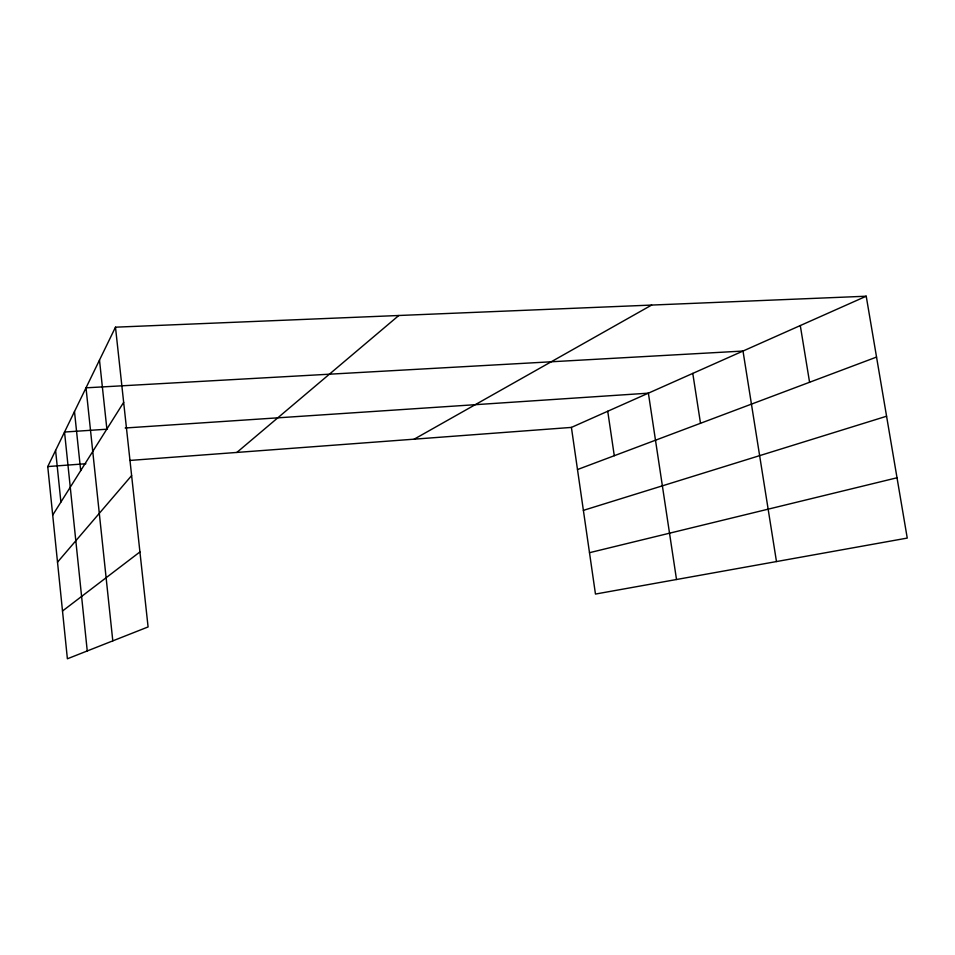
<?xml version="1.0" encoding="UTF-8"?>
<svg xmlns="http://www.w3.org/2000/svg" width="955" height="955" viewBox="0 0 955 955"><rect width="100%" height="100%" fill="white"/><g stroke="black" fill="none" stroke-linecap="round" stroke-linejoin="round"><path stroke-width="1.43" d="M115.483 327.183L148.085 626.946L67.387 658.783L47.75 466.577L115.483 327.183L866.221 296.217L907.25 538.083L595.466 594.058L571.412 427.41L866.221 296.217M52.704 515.103L123.661 402.365M57.515 562.161L131.623 475.59M236.852 452.443L398.808 315.496M62.505 611.009L139.919 551.942M414.16 439.181L651.644 305.063M577.5 469.55L876.547 357.075M583.386 510.364L886.574 416.237M589.498 552.694L897.02 477.775M47.75 466.577L85.878 463.736M129.88 460.441L571.412 427.41M107.449 429.177L64.534 432.03L87.251 650.952M125.201 427.995L648.385 393.162L676.51 579.506M800.29 325.56L809.577 382.263M776.475 561.552L743.002 351.046L86.01 387.826L112.797 640.865M692.781 373.405L700.504 423.28M607.738 411.259L614.28 455.714M99.487 360.083L106.876 429.022M74.49 411.533L80.686 470.648M55.593 450.438L60.905 502.067"/></g></svg>
